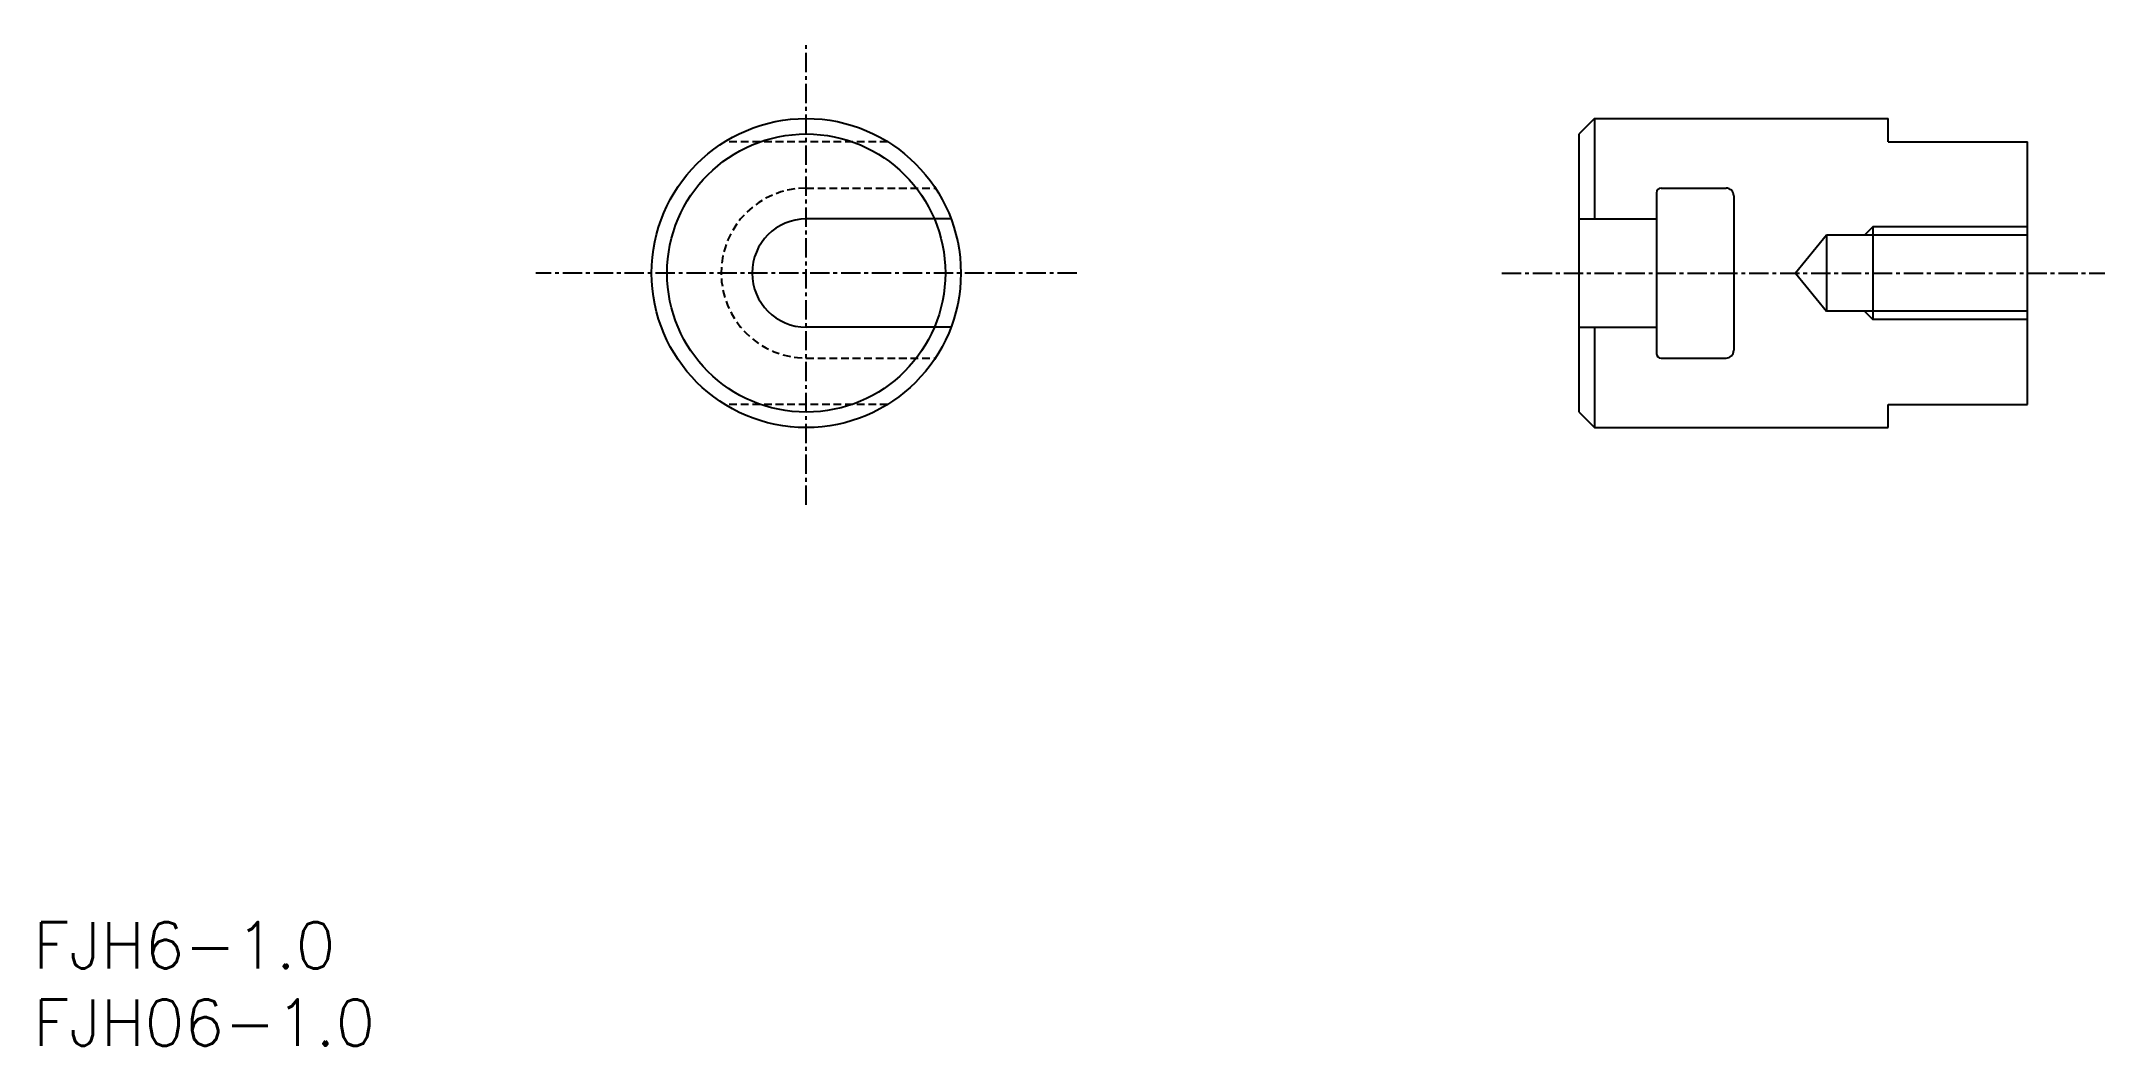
# Model space of a CAD drawing. Extents: x 1 to 134, y 0 to 65.
import ezdxf

# ---------------------------------------------------------------- set-up
doc = ezdxf.new("R2010")
doc.units = 0
doc.linetypes.add('CENTER', pattern=[2, 1.25, -0.25, 0.25, -0.25])
doc.linetypes.add('DASHED', pattern=[0.75, 0.5, -0.25])
doc.layers.get('0').update_dxf_attribs({"linetype": 'CONTINUOUS'})
doc.layers.add('CENTER', color=1, linetype='CENTER')
doc.styles.get("Standard").update_dxf_attribs({"font": 'txt.shx'})

# ---------------------------------------------------------------- blocks, each defined once
blk = doc.blocks.new('*U16')
at = {"color": 7, "linetype": 'CONTINUOUS'}
blk.add_text('FJH06-1.0', height=3, dxfattribs=at).set_placement((0, 0))
blk = doc.blocks.new('*U17')
at = {"color": 7, "linetype": 'CONTINUOUS'}
blk.add_text('FJH6-1.0', height=3, dxfattribs=at).set_placement((0, 5))

msp = doc.modelspace()

# ---------------------------------------------------------------- linework, layer by layer
at = {"color": 7, "linetype": 'CONTINUOUS'}
for p, q in [((101, 60), (100, 59)), ((100, 41), (100, 59)), ((101, 60), (120, 60)), ((101, 60), (101, 53.5)), ((120, 58.5), (120, 60)), ((120, 58.5), (129, 58.5)), ((129, 41.5), (129, 58.5)), ((105, 55.2), (105, 44.8)), ((105.3, 55.5), (109.5, 55.5)), ((110, 55), (110, 45)), ((59.37, 53.5), (50, 53.5)), ((100, 53.5), (105, 53.5)), ((116, 52.46), (114, 50)), ((129, 52.46), (116, 52.46)), ((116, 52.46), (116, 47.54)), ((114, 50), (116, 47.54)), ((129, 47.54), (116, 47.54)), ((59.37, 46.5), (50, 46.5)), ((100, 46.5), (105, 46.5)), ((101, 46.5), (101, 40)), ((105.3, 44.5), (109.5, 44.5)), ((120, 40), (120, 41.5)), ((120, 41.5), (129, 41.5)), ((100, 41), (101, 40)), ((101, 40), (120, 40))]:
    msp.add_line(p, q, dxfattribs=at)
at = {"color": 3, "linetype": 'DASHED'}
for p, q in [((55.27, 58.5), (44.73, 58.5)), ((50, 55.5), (58.35, 55.5)), ((50, 44.5), (58.35, 44.5)), ((55.27, 41.5), (44.73, 41.5))]:
    msp.add_line(p, q, dxfattribs=at)
at = {"color": 3, "linetype": 'CONTINUOUS'}
for p, q in [((119, 53), (118.46, 52.46)), ((129, 53), (119, 53)), ((119, 53), (119, 47)), ((118.46, 47.54), (119, 47)), ((129, 47), (119, 47))]:
    msp.add_line(p, q, dxfattribs=at)
at = {"color": 7, "linetype": 'CONTINUOUS'}
for radius in [10, 9]:
    msp.add_circle((50, 50), radius, dxfattribs=at)
at = {"color": 3, "linetype": 'DASHED'}
msp.add_arc((50, 50), 5.5, 90, 270, dxfattribs=at)
at = {"color": 7, "linetype": 'CONTINUOUS'}
for centre, radius, start, end in [((105.3, 55.2), 0.3, 90, 180), ((109.5, 55), 0.5, 0, 90), ((50, 50), 3.5, 90, 270), ((105.3, 44.8), 0.3, 180, 270), ((109.5, 45), 0.5, 270, 0)]:
    msp.add_arc(centre, radius, start, end, dxfattribs=at)
at = {"layer": 'CENTER', "color": 1, "linetype": 'CENTER'}
for p, q in [((50, 35), (50, 65)), ((67.5, 50), (32.5, 50)), ((95, 50), (134, 50))]:
    msp.add_line(p, q, dxfattribs=at)

# ---------------------------------------------------------------- block references
at = {"color": 7, "linetype": 'CONTINUOUS'}
for name in ['*U17', '*U16']:
    msp.add_blockref(name, (0, 0), dxfattribs=at)

doc.saveas('drawing.dxf')
